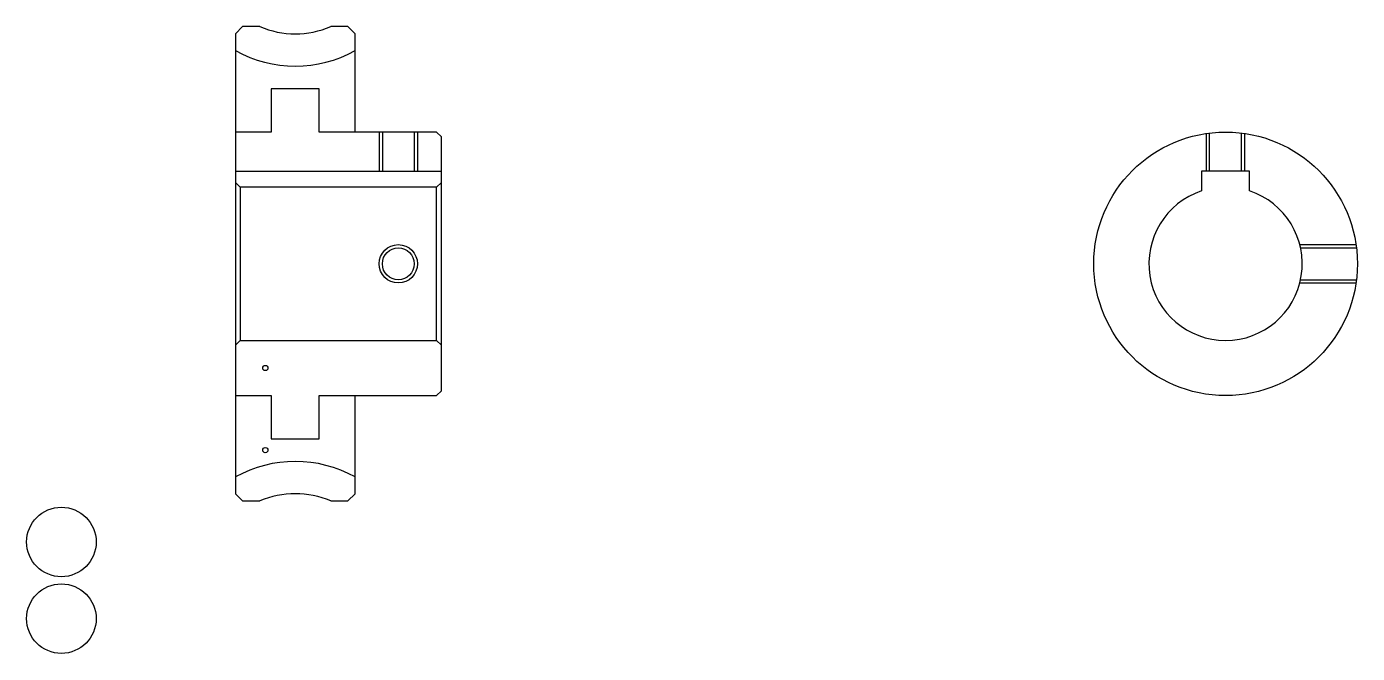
# Model space of a CAD drawing. Header units: metres. Extents: x 94 to 372, y 74 to 205.
import ezdxf

# ---------------------------------------------------------------- set-up
doc = ezdxf.new("R2010")
doc.units = ezdxf.units.M

msp = doc.modelspace()

# ---------------------------------------------------------------- linework, layer by layer
at = {"color": 4}
for p, q in [((137.925934, 174.943512), (180.925934, 174.943512)), ((180.925934, 172.643509), (179.925934, 171.643509)), ((137.925934, 138.643509), (138.925934, 139.643509)), ((180.925934, 138.643509), (179.925934, 139.643509))]:
    msp.add_line(p, q, dxfattribs=at)
for points in [[(143.026611, 205.143509), (139.425934, 205.143509), (137.925934, 203.643509), (137.925934, 138.643509)], [(162.925934, 183.143509), (162.925934, 203.643509), (161.425934, 205.143509), (157.825256, 205.143509)], [(162.925934, 183.143509), (155.425934, 183.143509), (155.425934, 192.143509), (145.425934, 192.143509), (145.425934, 183.143509), (137.925934, 183.143509)], [(162.925934, 128.143509), (179.925934, 128.143509), (180.925934, 129.143509), (180.925934, 182.143509), (179.925934, 183.143509), (162.925934, 183.143509)], [(167.925934, 183.143509), (167.925934, 174.943512)], [(168.600937, 183.143509), (168.600937, 174.943512)], [(175.250931, 183.143509), (175.250931, 174.943512)], [(175.925934, 183.143509), (175.925934, 174.943512)], [(340.537048, 174.943512), (340.537048, 182.851044)], [(341.212036, 174.943512), (341.212036, 182.941757)], [(347.862061, 174.943512), (347.862061, 182.941757)], [(348.537048, 174.943512), (348.537048, 182.851044)], [(349.537048, 170.842194), (349.537048, 174.943512), (339.537048, 174.943512), (339.537048, 170.842194)], [(137.925934, 172.643509), (138.925934, 171.643509), (138.925934, 139.643509), (179.925934, 139.643509), (179.925934, 171.643509), (138.925934, 171.643509)], [(360.028992, 159.643509), (371.744568, 159.643509)], [(360.187744, 158.968506), (371.835297, 158.968506)], [(360.028992, 151.643509), (371.744568, 151.643509)], [(360.187744, 152.318512), (371.835297, 152.318512)], [(137.925934, 138.643509), (137.925934, 107.643509), (139.425934, 106.143509), (143.026611, 106.143509)], [(137.925934, 128.143509), (145.425934, 128.143509), (145.425934, 119.143509), (155.425934, 119.143509), (155.425934, 128.143509), (162.925934, 128.143509)], [(157.825256, 106.143509), (161.425934, 106.143509), (162.925934, 107.643509), (162.925934, 128.143509)]]:
    msp.add_lwpolyline(points, dxfattribs=at)
for centre, radius in [((344.537048, 155.643509), 27.5), ((171.925934, 155.643509), 3.325)]:
    msp.add_circle(centre, radius, dxfattribs=at)
at = {"color": 7}
msp.add_circle((171.925934, 155.643509), 4, dxfattribs=at)
at = {"color": 5}
for centre, radius in [((144.175934, 133.893509), 0.544444), ((144.175934, 116.768509), 0.544444), ((101.629639, 97.597214), 7.259259), ((101.629639, 81.597214), 7.259259)]:
    msp.add_circle(centre, radius, dxfattribs=at)
at = {"color": 4}
for centre, radius, start, end in [((150.425934, 222.643509), 19, 247.08045793, 292.91954207), ((150.425934, 222.643509), 25.75, 240.95890009, 299.04109991), ((344.537048, 155.643509), 16, 108.20995733, 71.79004267), ((150.425934, 88.643509), 25.75, 60.95890009, 119.04109991), ((150.425934, 88.643509), 19, 67.08045793, 112.91954207)]:
    msp.add_arc(centre, radius, start, end, dxfattribs=at)

doc.saveas('drawing.dxf')
